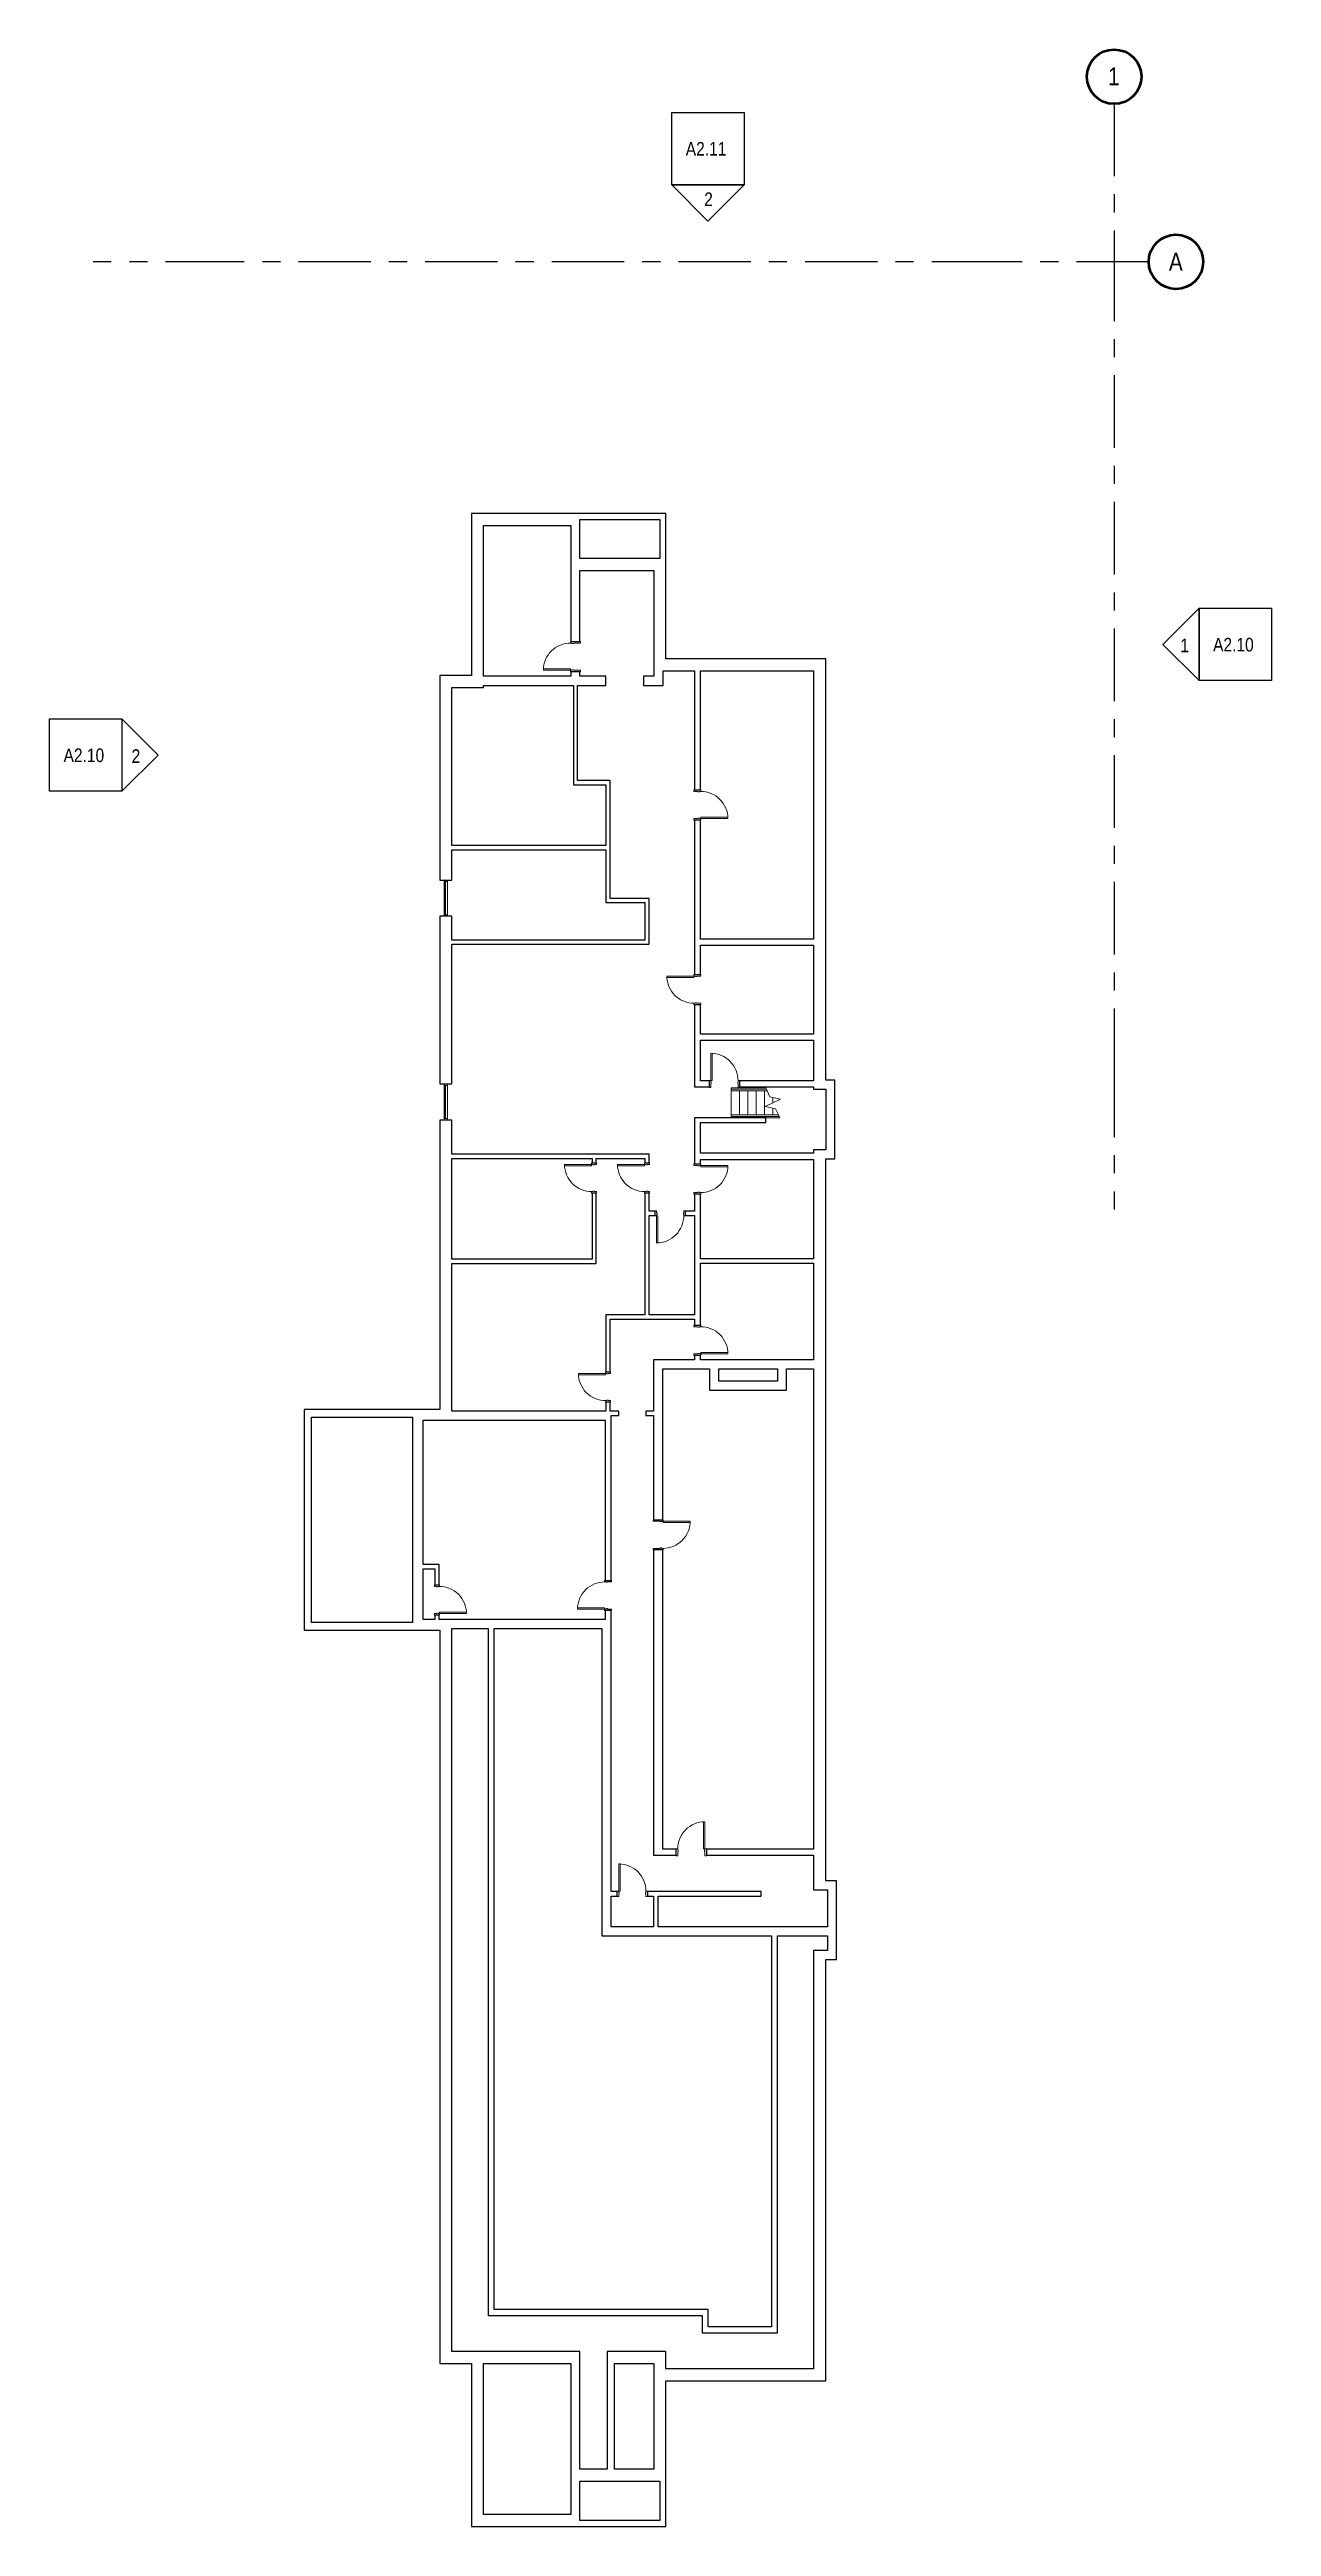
# Model space of a CAD drawing. Header units: inches. Extents: x -142 to 1479, y -1830 to 1455.
import ezdxf

# ---------------------------------------------------------------- set-up
doc = ezdxf.new("R2010")
doc.units = ezdxf.units.IN
doc.header["$MEASUREMENT"] = 0
doc.linetypes.add('Grid Line', pattern=[168, 96, -24, 24, -24])
for name, color, linetype, lineweight in [('A-DOOR', 31, 'Continuous', 9), ('A-DOOR-FRAM', 31, 'Continuous', 15), ('A-FLOR-HRAL', 11, 'Continuous', 9), ('A-GLAZ-CURT', 52, 'Continuous', 9), ('A-GLAZ-CWMG', 51, 'Continuous', 9), ('A-WALL', 113, 'Continuous', 9), ('G-ANNO-SYMB', 111, 'Continuous', 9), ('S-GRID', 1, 'Continuous', 9), ('S-GRID-IDEN', 1, 'Continuous', 50), ('S-STRS', 31, 'Continuous', 9), ('S-STRS-MBND', 31, 'Continuous', 9)]:
    doc.layers.add(name, color=color, linetype=linetype, lineweight=lineweight)
doc.styles.add('Arial Narrow', font='ARIALN.TTF', dxfattribs={"height": 18})
doc.styles.add('Arial Narrow_1', font='ARIALN.TTF', dxfattribs={"height": 24})

# ---------------------------------------------------------------- blocks, each defined once
blk = doc.blocks.new('Door-Single_CE_ - HM Door-2_ HM Frame-5148059-BASEMENT Map Export')
at = {"layer": 'A-DOOR'}
for p, q in [((16.25, -42.5), (16.25, -6.5)), ((16.25, -6.5), (18, -6.5)), ((18, -6.5), (18, -42.5)), ((18, -42.5), (16.25, -42.5))]:
    blk.add_line(p, q, dxfattribs=at)
at = {"layer": 'A-DOOR', "lineweight": 15}
for p, q in [((16.25, -42.5), (16.25, -6.5)), ((18, -6.5), (16.25, -6.5)), ((18, -6.5), (18, -42.5)), ((18, -42.5), (16.25, -42.5))]:
    blk.add_line(p, q, dxfattribs=at)
at = {"layer": 'A-DOOR'}
blk.add_arc((18, -6.5), 36, 179.5, 270, dxfattribs=at)
blk.add_arc((18, -6.5), 36, 179.5, 270, dxfattribs=at)
blk.add_arc((18, -6.5), 36, 179.5, 270, dxfattribs=at)
blk.add_arc((18, -6.5), 36, 179.5, 270, dxfattribs=at)
at = {"layer": 'A-DOOR-FRAM'}
for p, q in [((-20, 6.5), (-18, 6.5)), ((-20, -6.5), (-20, 6.5)), ((-18, 6.5), (-18, -2.75)), ((18, 6.5), (20, 6.5)), ((18, -2.75), (18, 6.5)), ((20, 6.5), (20, -6.5)), ((-18, -6.5), (-20, -6.5)), ((-18, -2.75), (-17.5, -2.75)), ((-18, -4.75), (-18, -6.5)), ((-17.5, -4.75), (-18, -4.75)), ((-17.5, -2.75), (-17.5, -4.75)), ((17.5, -2.75), (18, -2.75)), ((17.5, -4.75), (17.5, -2.75)), ((18, -4.75), (17.5, -4.75)), ((18, -6.5), (18, -4.75)), ((20, -6.5), (18, -6.5))]:
    blk.add_line(p, q, dxfattribs=at)
blk = doc.blocks.new('Door-Single_CE_ - HM Door-2_ HM Frame-5159926-BASEMENT Map Export')
at = {"layer": 'A-DOOR'}
for p, q in [((16.25, -40.5), (16.25, -4.5)), ((16.25, -4.5), (18, -4.5)), ((18, -4.5), (18, -40.5)), ((18, -40.5), (16.25, -40.5))]:
    blk.add_line(p, q, dxfattribs=at)
at = {"layer": 'A-DOOR', "lineweight": 15}
for p, q in [((16.25, -40.5), (16.25, -4.5)), ((18, -4.5), (16.25, -4.5)), ((18, -4.5), (18, -40.5)), ((18, -40.5), (16.25, -40.5))]:
    blk.add_line(p, q, dxfattribs=at)
at = {"layer": 'A-DOOR'}
blk.add_arc((18, -4.5), 36, 179.5, 270, dxfattribs=at)
blk.add_arc((18, -4.5), 36, 179.5, 270, dxfattribs=at)
blk.add_arc((18, -4.5), 36, 179.5, 270, dxfattribs=at)
blk.add_arc((18, -4.5), 36, 179.5, 270, dxfattribs=at)
at = {"layer": 'A-DOOR-FRAM'}
for p, q in [((-20, 4.5), (-18, 4.5)), ((-20, -4.5), (-20, 4.5)), ((-18, 4.5), (-18, -0.75)), ((18, 4.5), (20, 4.5)), ((18, -0.75), (18, 4.5)), ((20, 4.5), (20, -4.5)), ((-18, -4.5), (-20, -4.5)), ((-18, -0.75), (-17.5, -0.75)), ((-18, -2.75), (-18, -4.5)), ((-17.5, -2.75), (-18, -2.75)), ((-17.5, -0.75), (-17.5, -2.75)), ((17.5, -0.75), (18, -0.75)), ((17.5, -2.75), (17.5, -0.75)), ((18, -2.75), (17.5, -2.75)), ((18, -4.5), (18, -2.75)), ((20, -4.5), (18, -4.5))]:
    blk.add_line(p, q, dxfattribs=at)
blk = doc.blocks.new('Door-Single_CE_ - HM Door-2_ HM Frame-5159965-BASEMENT Map Export')
at = {"layer": 'A-DOOR'}
for p, q in [((18, 40.5), (16.25, 40.5)), ((16.25, 40.5), (16.25, 4.5)), ((18, 4.5), (18, 40.5)), ((16.25, 4.5), (18, 4.5))]:
    blk.add_line(p, q, dxfattribs=at)
at = {"layer": 'A-DOOR', "lineweight": 15}
for p, q in [((18, 40.5), (16.25, 40.5)), ((16.25, 40.5), (16.25, 4.5)), ((18, 4.5), (18, 40.5)), ((18, 4.5), (16.25, 4.5))]:
    blk.add_line(p, q, dxfattribs=at)
at = {"layer": 'A-DOOR'}
blk.add_arc((18, 4.5), 36, 90, 180.5, dxfattribs=at)
blk.add_arc((18, 4.5), 36, 90, 180.5, dxfattribs=at)
blk.add_arc((18, 4.5), 36, 90, 180.5, dxfattribs=at)
blk.add_arc((18, 4.5), 36, 90, 180.5, dxfattribs=at)
at = {"layer": 'A-DOOR-FRAM'}
for p, q in [((-18, 4.5), (-20, 4.5)), ((-20, 4.5), (-20, -4.5)), ((-18, 2.75), (-18, 4.5)), ((-17.5, 2.75), (-18, 2.75)), ((-18, -4.5), (-18, 0.75)), ((-18, 0.75), (-17.5, 0.75)), ((-17.5, 0.75), (-17.5, 2.75)), ((18, 2.75), (17.5, 2.75)), ((17.5, 2.75), (17.5, 0.75)), ((17.5, 0.75), (18, 0.75)), ((20, 4.5), (18, 4.5)), ((18, 4.5), (18, 2.75)), ((18, 0.75), (18, -4.5)), ((20, -4.5), (20, 4.5)), ((-20, -4.5), (-18, -4.5)), ((18, -4.5), (20, -4.5))]:
    blk.add_line(p, q, dxfattribs=at)
blk = doc.blocks.new('Railing - Railing-5170500-BASEMENT Map Export')
at = {"layer": 'A-FLOR-HRAL'}
for p, q in [((762.1, 42.5), (824.6, 42.5)), ((762.1, 40.5), (762.1, 42.5)), ((762.1, 40.5), (825.5, 40.5)), ((825.5, 40.5), (824.6, 42.5))]:
    blk.add_line(p, q, dxfattribs=at)
blk = doc.blocks.new('Railing - Railing-5170504-BASEMENT Map Export')
at = {"layer": 'A-FLOR-HRAL'}
for p, q in [((762.1, 76.5), (808.7, 76.5)), ((762.1, 74.5), (762.1, 76.5)), ((762.1, 74.5), (809.6, 74.5)), ((809.6, 74.5), (808.7, 76.5))]:
    blk.add_line(p, q, dxfattribs=at)
blk = doc.blocks.new('Door-Single_CE_ - HM Door-2_ HM Frame-5149586-BASEMENT Map Export')
at = {"layer": 'A-DOOR'}
for p, q in [((18, 39.25), (16.25, 39.25)), ((16.25, 39.25), (16.25, 3.25)), ((18, 3.25), (18, 39.25)), ((16.25, 3.25), (18, 3.25))]:
    blk.add_line(p, q, dxfattribs=at)
at = {"layer": 'A-DOOR', "lineweight": 15}
for p, q in [((18, 39.25), (16.25, 39.25)), ((16.25, 39.25), (16.25, 3.25)), ((18, 3.25), (18, 39.25)), ((18, 3.25), (16.25, 3.25))]:
    blk.add_line(p, q, dxfattribs=at)
at = {"layer": 'A-DOOR'}
blk.add_arc((18, 3.25), 36, 90, 180.5, dxfattribs=at)
blk.add_arc((18, 3.25), 36, 90, 180.5, dxfattribs=at)
blk.add_arc((18, 3.25), 36, 90, 180.5, dxfattribs=at)
blk.add_arc((18, 3.25), 36, 90, 180.5, dxfattribs=at)
at = {"layer": 'A-DOOR-FRAM'}
for p, q in [((-18, 3.25), (-20, 3.25)), ((-20, 3.25), (-20, -3.25)), ((-18, 1.5), (-18, 3.25)), ((-17.5, 1.5), (-18, 1.5)), ((-17.5, -0.5), (-17.5, 1.5)), ((18, 1.5), (17.5, 1.5)), ((17.5, 1.5), (17.5, -0.5)), ((20, 3.25), (18, 3.25)), ((18, 3.25), (18, 1.5)), ((20, -3.25), (20, 3.25)), ((-20, -3.25), (-18, -3.25)), ((-18, -3.25), (-18, -0.5)), ((-18, -0.5), (-17.5, -0.5)), ((17.5, -0.5), (18, -0.5)), ((18, -0.5), (18, -3.25)), ((18, -3.25), (20, -3.25))]:
    blk.add_line(p, q, dxfattribs=at)
blk = doc.blocks.new('Door-Single_CE_ - HM Door-2_ HM Frame-5173724-BASEMENT Map Export')
at = {"layer": 'A-DOOR'}
for p, q in [((16.25, -39.5), (16.25, -3.5)), ((16.25, -3.5), (18, -3.5)), ((18, -3.5), (18, -39.5)), ((18, -39.5), (16.25, -39.5))]:
    blk.add_line(p, q, dxfattribs=at)
at = {"layer": 'A-DOOR', "lineweight": 15}
for p, q in [((16.25, -39.5), (16.25, -3.5)), ((18, -3.5), (16.25, -3.5)), ((18, -3.5), (18, -39.5)), ((18, -39.5), (16.25, -39.5))]:
    blk.add_line(p, q, dxfattribs=at)
at = {"layer": 'A-DOOR'}
blk.add_arc((18, -3.5), 36, 179.5, 270, dxfattribs=at)
blk.add_arc((18, -3.5), 36, 179.5, 270, dxfattribs=at)
blk.add_arc((18, -3.5), 36, 179.5, 270, dxfattribs=at)
blk.add_arc((18, -3.5), 36, 179.5, 270, dxfattribs=at)
at = {"layer": 'A-DOOR-FRAM'}
for p, q in [((-20, 3.5), (-18, 3.5)), ((-20, -3.5), (-20, 3.5)), ((-18, 3.5), (-18, 0.25)), ((-18, 0.25), (-17.5, 0.25)), ((-17.5, 0.25), (-17.5, -1.75)), ((17.5, 0.25), (18, 0.25)), ((17.5, -1.75), (17.5, 0.25)), ((18, 3.5), (20, 3.5)), ((18, 0.25), (18, 3.5)), ((20, 3.5), (20, -3.5)), ((-18, -3.5), (-20, -3.5)), ((-18, -1.75), (-18, -3.5)), ((-17.5, -1.75), (-18, -1.75)), ((18, -1.75), (17.5, -1.75)), ((18, -3.5), (18, -1.75)), ((20, -3.5), (18, -3.5))]:
    blk.add_line(p, q, dxfattribs=at)
blk = doc.blocks.new('System Panel - zGlazed-5174595-BASEMENT Map Export')
at = {"layer": 'A-GLAZ-CURT'}
for p, q in [((22, 1.5), (-22, 1.5)), ((-22, 1.5), (-22, 0.5)), ((-22, 0.5), (22, 0.5)), ((22, 0.5), (22, 1.5))]:
    blk.add_line(p, q, dxfattribs=at)
blk = doc.blocks.new('Rectangular Mullion - 4 1_2_ x 2_ Rectangular_CE_-5174594-BASEMENT Map Export')
at = {"layer": 'A-GLAZ-CWMG'}
for p, q in [((381.1, 352), (381.1, 308)), ((385.6, 352), (385.6, 308))]:
    blk.add_line(p, q, dxfattribs=at)
blk = doc.blocks.new('Rectangular Mullion - 4 1_2_ x 2_ Rectangular_CE_-5174596-BASEMENT Map Export')
at = {"layer": 'A-GLAZ-CWMG', "lineweight": 15}
for p, q in [((-2, 2.25), (0, 2.25)), ((-2, -2.25), (-2, 2.25)), ((0, 2.25), (0, -2.25)), ((0, -2.25), (-2, -2.25))]:
    blk.add_line(p, q, dxfattribs=at)
blk = doc.blocks.new('Rectangular Mullion - 4 1_2_ x 2_ Rectangular_CE_-5174597-BASEMENT Map Export')
at = {"layer": 'A-GLAZ-CWMG', "lineweight": 15}
for p, q in [((0, 2.25), (-2, 2.25)), ((-2, 2.25), (-2, -2.25)), ((0, -2.25), (0, 2.25)), ((-2, -2.25), (0, -2.25))]:
    blk.add_line(p, q, dxfattribs=at)
blk = doc.blocks.new('Elevation - Detail Number_CE_-134675-BASEMENT Map Export')
at = {"layer": 'G-ANNO-SYMB', "lineweight": 25}
for p, q in [((-0.25, -0.25), (-0.25, 0.25)), ((-0.25, 0.25), (0.25, 0.25)), ((0.25, 0.25), (0.25, -0.25)), ((0.25, -0.25), (-0.25, -0.25))]:
    blk.add_line(p, q, dxfattribs=at)
blk = doc.blocks.new('Elevation - Detail Number_CE_-46063-BASEMENT Map Export')
at = {"layer": 'G-ANNO-SYMB', "lineweight": 25}
for p, q in [((0, 0.25), (-0.25, 0)), ((0.25, 0), (0, 0.25)), ((-0.25, 0), (0.25, 0))]:
    blk.add_line(p, q, dxfattribs=at)
blk = doc.blocks.new('Grid - Grid Head-Circle_CE_-46466-BASEMENT Map Export')
at = {"layer": 'S-GRID-IDEN'}
blk.add_circle((0, 0), 0.188, dxfattribs=at)

msp = doc.modelspace()

# ---------------------------------------------------------------- linework, layer by layer
at = {"layer": 'A-WALL', "lineweight": 25}
for p, q in [((675.4, 840.3), (417.4, 840.3)), ((417.4, 840.3), (417.4, 625.3)), ((433.4, 824.3), (549.4, 824.3)), ((433.4, 624.3), (433.4, 824.3)), ((549.4, 824.3), (549.4, 670.3)), ((561.4, 780.3), (561.4, 832.3)), ((561.4, 832.3), (667.4, 832.3)), ((667.4, 832.3), (667.4, 780.3)), ((675.4, 647.3), (675.4, 840.3)), ((667.4, 780.3), (561.4, 780.3)), ((561.4, 670.3), (561.4, 764.3)), ((561.4, 764.3), (659.4, 764.3)), ((659.4, 764.3), (659.4, 624.3)), ((549.4, 670.3), (561.4, 670.3)), ((417.4, 625.3), (375.4, 625.3)), ((375.4, 625.3), (375.4, 354)), ((549.4, 624.3), (433.4, 624.3)), ((561.4, 630.3), (549.4, 630.3)), ((549.4, 630.3), (549.4, 624.3)), ((561.4, 624.3), (561.4, 630.3)), ((595.6, 624.3), (561.4, 624.3)), ((595.6, 611.8), (595.6, 624.3)), ((659.4, 624.3), (645.6, 624.3)), ((645.6, 624.3), (645.6, 611.8)), ((671.9, 631.3), (713.1, 631.3)), ((671.9, 611.8), (671.9, 631.3)), ((887.4, 647.3), (675.4, 647.3)), ((713.1, 631.3), (713.1, 473.4)), ((721.1, 631.3), (871.4, 631.3)), ((721.1, 473.4), (721.1, 631.3)), ((871.4, 631.3), (871.4, 275.5)), ((887.4, 88.5), (887.4, 647.3)), ((391.4, 609.3), (433.4, 609.3)), ((391.4, 399.7), (391.4, 609.3)), ((433.4, 609.3), (433.4, 611.8)), ((433.4, 611.8), (552.6, 611.8)), ((552.6, 611.8), (552.6, 480.3)), ((558.1, 611.8), (595.6, 611.8)), ((558.1, 485.8), (558.1, 611.8)), ((645.6, 611.8), (671.9, 611.8)), ((552.6, 480.3), (595.9, 480.3)), ((601.4, 485.8), (558.1, 485.8)), ((595.9, 480.3), (595.9, 399.7)), ((601.4, 329.5), (601.4, 485.8)), ((713.1, 473.4), (721.1, 473.4)), ((713.1, 433.4), (713.1, 228.5)), ((721.1, 433.4), (713.1, 433.4)), ((721.1, 275.5), (721.1, 433.4)), ((595.9, 399.7), (391.4, 399.7)), ((391.4, 354), (391.4, 394.2)), ((391.4, 394.2), (595.9, 394.2)), ((595.9, 394.2), (595.9, 324)), ((375.4, 354), (391.4, 354)), ((653.1, 329.5), (601.4, 329.5)), ((653.1, 268.7), (653.1, 329.5)), ((375.4, 306), (375.4, 83.5)), ((391.4, 306), (375.4, 306)), ((391.4, 274.2), (391.4, 306)), ((595.9, 324), (647.6, 324)), ((647.6, 324), (647.6, 274.2)), ((647.6, 274.2), (391.4, 274.2)), ((391.4, 83.5), (391.4, 268.7)), ((391.4, 268.7), (653.1, 268.7)), ((871.4, 275.5), (721.1, 275.5)), ((721.1, 228.5), (721.1, 267.5)), ((721.1, 267.5), (871.4, 267.5)), ((871.4, 267.5), (871.4, 149.5)), ((713.1, 228.5), (721.1, 228.5)), ((713.1, 188.5), (713.1, 79.5)), ((721.1, 188.5), (713.1, 188.5)), ((721.1, 149.5), (721.1, 188.5)), ((871.4, 149.5), (721.1, 149.5)), ((721.1, 87.5), (721.1, 141.5)), ((721.1, 141.5), (871.4, 141.5)), ((871.4, 141.5), (871.4, 87.5)), ((375.4, 83.5), (391.4, 83.5)), ((713.1, 79.5), (733.1, 79.5)), ((733.1, 87.5), (721.1, 87.5)), ((733.1, 79.5), (733.1, 87.5)), ((871.4, 87.5), (773.1, 87.5)), ((773.1, 87.5), (773.1, 79.5)), ((773.1, 79.5), (871.4, 79.5)), ((871.4, 79.5), (871.4, 76.5)), ((871.4, 76.5), (887.4, 76.5)), ((899.4, 88.5), (887.4, 88.5)), ((887.4, 76.5), (887.4, -4)), ((899.4, -16), (899.4, 88.5)), ((375.4, 35.5), (375.4, -348.4)), ((391.4, 35.5), (375.4, 35.5)), ((391.4, -9.8), (391.4, 35.5)), ((807.9, 38.5), (713.1, 38.5)), ((713.1, 38.5), (713.1, -22.5)), ((807.9, 32.5), (807.9, 38.5)), ((721.1, 32.5), (807.9, 32.5)), ((721.1, -8.5), (721.1, 32.5)), ((653.1, -9.8), (391.4, -9.8)), ((391.4, -148.9), (391.4, -15.3)), ((391.4, -15.3), (577.4, -15.3)), ((577.4, -15.3), (577.4, -21.3)), ((577.4, -21.3), (582.9, -21.3)), ((582.9, -21.3), (582.9, -15.3)), ((582.9, -15.3), (647.6, -15.3)), ((647.6, -15.3), (647.6, -21.3)), ((647.6, -21.3), (653.1, -21.3)), ((653.1, -21.3), (653.1, -9.8)), ((713.1, -22.5), (721.1, -22.5)), ((871.4, -8.5), (721.1, -8.5)), ((721.1, -16.5), (871.4, -16.5)), ((721.1, -22.5), (721.1, -16.5)), ((887.4, -4), (871.4, -4)), ((871.4, -4), (871.4, -8.5)), ((871.4, -16.5), (871.4, -148.5)), ((887.4, -973.3), (887.4, -16)), ((887.4, -16), (899.4, -16)), ((582.9, -61.3), (577.4, -61.3)), ((577.4, -61.3), (577.4, -148.9)), ((582.9, -154.4), (582.9, -61.3)), ((647.6, -61.3), (647.6, -222.9)), ((653.1, -61.3), (647.6, -61.3)), ((653.1, -85.3), (653.1, -61.3)), ((713.1, -62.5), (713.1, -85.3)), ((721.1, -62.5), (713.1, -62.5)), ((721.1, -148.5), (721.1, -62.5)), ((661.1, -85.3), (653.1, -85.3)), ((653.1, -90.8), (661.1, -90.8)), ((653.1, -222.9), (653.1, -90.8)), ((661.1, -90.8), (661.1, -85.3)), ((713.1, -85.3), (701.1, -85.3)), ((701.1, -85.3), (701.1, -90.8)), ((701.1, -90.8), (713.1, -90.8)), ((713.1, -90.8), (713.1, -222.9)), ((577.4, -148.9), (391.4, -148.9)), ((391.4, -350.4), (391.4, -154.4)), ((391.4, -154.4), (582.9, -154.4)), ((871.4, -148.5), (721.1, -148.5)), ((721.1, -236.5), (721.1, -154)), ((721.1, -154), (871.4, -154)), ((871.4, -154), (871.4, -282.5)), ((647.6, -222.9), (595.9, -222.9)), ((595.9, -222.9), (595.9, -298.4)), ((601.4, -228.4), (713.1, -228.4)), ((601.4, -298.4), (601.4, -228.4)), ((713.1, -222.9), (653.1, -222.9)), ((713.1, -228.4), (713.1, -236.5)), ((713.1, -236.5), (721.1, -236.5)), ((713.1, -282.5), (659.1, -282.5)), ((659.1, -282.5), (659.1, -350.4)), ((671.1, -294.5), (733.4, -294.5)), ((671.1, -494.4), (671.1, -294.5)), ((713.1, -276.5), (713.1, -282.5)), ((721.1, -276.5), (713.1, -276.5)), ((721.1, -282.5), (721.1, -276.5)), ((871.4, -282.5), (721.1, -282.5)), ((733.4, -294.5), (733.4, -322.5)), ((745.4, -294.5), (823.4, -294.5)), ((745.4, -310.5), (745.4, -294.5)), ((823.4, -294.5), (823.4, -310.5)), ((835.4, -294.5), (871.4, -294.5)), ((835.4, -322.5), (835.4, -294.5)), ((871.4, -294.5), (871.4, -931.5)), ((595.9, -298.4), (601.4, -298.4)), ((733.4, -322.5), (835.4, -322.5)), ((823.4, -310.5), (745.4, -310.5)), ((375.4, -348.4), (195.4, -348.4)), ((195.4, -348.4), (195.4, -640.9)), ((205.4, -358.4), (339.4, -358.4)), ((205.4, -630.9), (205.4, -358.4)), ((339.4, -358.4), (339.4, -630.9)), ((595.9, -350.4), (391.4, -350.4)), ((595.9, -338.4), (595.9, -350.4)), ((601.4, -338.4), (595.9, -338.4)), ((601.4, -350.4), (601.4, -338.4)), ((612.9, -350.4), (601.4, -350.4)), ((602.6, -574.9), (602.6, -356.4)), ((602.6, -356.4), (612.9, -356.4)), ((612.9, -356.4), (612.9, -350.4)), ((659.1, -350.4), (648.9, -350.4)), ((648.9, -350.4), (648.9, -356.4)), ((648.9, -356.4), (659.1, -356.4)), ((659.1, -356.4), (659.1, -494.4)), ((353.4, -362.4), (594.6, -362.4)), ((353.4, -553.9), (353.4, -362.4)), ((594.6, -362.4), (594.6, -574.9)), ((659.1, -494.4), (671.1, -494.4)), ((374.4, -553.9), (353.4, -553.9)), ((374.4, -580.9), (374.4, -553.9)), ((659.1, -534.4), (659.1, -939.5)), ((671.1, -534.4), (659.1, -534.4)), ((671.1, -931.5), (671.1, -534.4)), ((353.4, -626.9), (353.4, -559.4)), ((353.4, -559.4), (368.9, -559.4)), ((368.9, -559.4), (368.9, -580.9)), ((368.9, -580.9), (374.4, -580.9)), ((594.6, -574.9), (602.6, -574.9)), ((374.4, -620.9), (368.9, -620.9)), ((368.9, -620.9), (368.9, -626.9)), ((374.4, -626.9), (374.4, -620.9)), ((594.6, -614.9), (594.6, -626.9)), ((602.6, -614.9), (594.6, -614.9)), ((602.6, -987.5), (602.6, -614.9)), ((195.4, -640.9), (375.4, -640.9)), ((339.4, -630.9), (205.4, -630.9)), ((368.9, -626.9), (353.4, -626.9)), ((594.6, -626.9), (374.4, -626.9)), ((375.4, -640.9), (375.4, -1613.7)), ((391.4, -638.9), (439.4, -638.9)), ((391.4, -1597.7), (391.4, -638.9)), ((439.4, -638.9), (439.4, -1549.7)), ((447.4, -638.9), (590.6, -638.9)), ((447.4, -1541.7), (447.4, -638.9)), ((590.6, -638.9), (590.6, -1046.5)), ((659.1, -939.5), (689.1, -939.5)), ((689.1, -931.5), (671.1, -931.5)), ((689.1, -939.5), (689.1, -931.5)), ((871.4, -931.5), (729.1, -931.5)), ((729.1, -931.5), (729.1, -939.5)), ((729.1, -939.5), (871.4, -939.5)), ((871.4, -939.5), (871.4, -985.3)), ((871.4, -985.3), (889.9, -985.3)), ((901.9, -973.3), (887.4, -973.3)), ((889.9, -985.3), (889.9, -1034.5)), ((901.9, -1077.8), (901.9, -973.3)), ((610.9, -987.5), (602.6, -987.5)), ((602.6, -1034.5), (602.6, -993.5)), ((602.6, -993.5), (610.9, -993.5)), ((610.9, -993.5), (610.9, -987.5)), ((801.8, -987.5), (650.9, -987.5)), ((650.9, -987.5), (650.9, -993.5)), ((650.9, -993.5), (659.1, -993.5)), ((659.1, -993.5), (659.1, -1034.5)), ((665.1, -993.5), (801.8, -993.5)), ((665.1, -1034.5), (665.1, -993.5)), ((801.8, -993.5), (801.8, -987.5)), ((590.6, -1046.5), (815.4, -1046.5)), ((659.1, -1034.5), (602.6, -1034.5)), ((889.9, -1034.5), (665.1, -1034.5)), ((815.4, -1046.5), (815.4, -1564.7)), ((823.4, -1046.5), (889.9, -1046.5)), ((823.4, -1572.7), (823.4, -1046.5)), ((889.9, -1046.5), (889.9, -1065.8)), ((889.9, -1065.8), (871.4, -1065.8)), ((871.4, -1065.8), (871.4, -1620.7)), ((887.4, -1077.8), (901.9, -1077.8)), ((887.4, -1636.7), (887.4, -1077.8)), ((731.4, -1541.7), (447.4, -1541.7)), ((731.4, -1564.7), (731.4, -1541.7)), ((439.4, -1549.7), (723.4, -1549.7)), ((723.4, -1549.7), (723.4, -1572.7)), ((723.4, -1572.7), (823.4, -1572.7)), ((815.4, -1564.7), (731.4, -1564.7)), ((561.4, -1597.7), (391.4, -1597.7)), ((561.4, -1753.7), (561.4, -1597.7)), ((597.4, -1597.7), (597.4, -1753.7)), ((675.4, -1597.7), (597.4, -1597.7)), ((675.4, -1620.7), (675.4, -1597.7)), ((375.4, -1613.7), (417.4, -1613.7)), ((417.4, -1613.7), (417.4, -1829.7)), ((433.4, -1813.7), (433.4, -1613.7)), ((433.4, -1613.7), (549.4, -1613.7)), ((549.4, -1613.7), (549.4, -1813.7)), ((607.4, -1753.7), (607.4, -1613.7)), ((607.4, -1613.7), (659.4, -1613.7)), ((659.4, -1613.7), (659.4, -1753.7)), ((871.4, -1620.7), (675.4, -1620.7)), ((675.4, -1636.7), (887.4, -1636.7)), ((675.4, -1829.7), (675.4, -1636.7)), ((597.4, -1753.7), (561.4, -1753.7)), ((561.4, -1821.7), (561.4, -1769.7)), ((561.4, -1769.7), (667.4, -1769.7)), ((659.4, -1753.7), (607.4, -1753.7)), ((667.4, -1769.7), (667.4, -1821.7)), ((417.4, -1829.7), (675.4, -1829.7)), ((549.4, -1813.7), (433.4, -1813.7)), ((667.4, -1821.7), (561.4, -1821.7))]:
    msp.add_line(p, q, dxfattribs=at)
at = {"layer": 'S-GRID', "linetype": 'Grid Line', "lineweight": 25}
for p, q in [((1270, 1383.4), (1270, 1191.4)), ((1270, 1191.4), (1270, 109)), ((107.6, 1173.9), (-84.4, 1173.9)), ((1124, 1173.9), (107.6, 1173.9)), ((1316, 1173.9), (1124, 1173.9)), ((1270, 109), (1270, -83))]:
    msp.add_line(p, q, dxfattribs=at)
at = {"layer": 'S-STRS'}
for p, q in [((762.1, 78.5), (762.1, 76.5)), ((762.1, 78.5), (807.8, 78.5)), ((762.1, 74.5), (762.1, 42.5)), ((773.1, 74.5), (773.1, 42.5)), ((784.1, 74.5), (784.1, 42.5)), ((795.1, 74.5), (795.1, 42.5)), ((806.1, 74.5), (806.1, 42.5)), ((762.1, 40.5), (762.1, 38.5)), ((807.9, 38.5), (826.4, 38.5)), ((817.1, 65.7), (817.1, 58.5)), ((817.1, 51.2), (817.1, 42.5))]:
    msp.add_line(p, q, dxfattribs=at)
at = {"layer": 'S-STRS-MBND'}
for p, q in [((808.7, 76.5), (807.8, 78.5)), ((813.3, 66.6), (809.6, 74.5)), ((827.3, 63.2), (813.3, 66.6)), ((806.9, 53.7), (827.3, 63.2)), ((820.9, 50.3), (806.9, 53.7)), ((824.6, 42.5), (820.9, 50.3)), ((826.4, 38.5), (825.5, 40.5))]:
    msp.add_line(p, q, dxfattribs=at)

# ---------------------------------------------------------------- block references
at = {"layer": 'A-DOOR'}
for name, p, rotation in [('Door-Single_CE_ - HM Door-2_ HM Frame-5148059-BASEMENT Map Export', (555.4, 650.3), 269.9999999999999), ('Door-Single_CE_ - HM Door-2_ HM Frame-5159965-BASEMENT Map Export', (717.1, 453.4), 269.9999999999999), ('Door-Single_CE_ - HM Door-2_ HM Frame-5159965-BASEMENT Map Export', (717.1, 208.5), 89.99999999999991), ('Door-Single_CE_ - HM Door-2_ HM Frame-5159926-BASEMENT Map Export', (753.1, 83.5), 180), ('Door-Single_CE_ - HM Door-2_ HM Frame-5149586-BASEMENT Map Export', (580.1, -41.3), 90.0000000000001), ('Door-Single_CE_ - HM Door-2_ HM Frame-5149586-BASEMENT Map Export', (650.4, -41.3), 89.99999999999991), ('Door-Single_CE_ - HM Door-2_ HM Frame-5159926-BASEMENT Map Export', (717.1, -42.5), 89.99999999999991), ('Door-Single_CE_ - HM Door-2_ HM Frame-5149586-BASEMENT Map Export', (681.1, -88), 180), ('Door-Single_CE_ - HM Door-2_ HM Frame-5159965-BASEMENT Map Export', (717.1, -256.5), 269.9999999999999), ('Door-Single_CE_ - HM Door-2_ HM Frame-5149586-BASEMENT Map Export', (598.6, -318.4), 89.99999999999991), ('Door-Single_CE_ - HM Door-2_ HM Frame-5148059-BASEMENT Map Export', (665.1, -514.4), 89.99999999999991), ('Door-Single_CE_ - HM Door-2_ HM Frame-5149586-BASEMENT Map Export', (371.6, -600.9), 269.9999999999999), ('Door-Single_CE_ - HM Door-2_ HM Frame-5159926-BASEMENT Map Export', (598.6, -594.9), 269.9999999999999), ('Door-Single_CE_ - HM Door-2_ HM Frame-5173724-BASEMENT Map Export', (630.9, -990.5), 180)]:
    msp.add_blockref(name, p, dxfattribs=dict(at, rotation=rotation))
msp.add_blockref('Door-Single_CE_ - HM Door-2_ HM Frame-5159965-BASEMENT Map Export', (709.1, -935.5), dxfattribs=at)
at = {"layer": 'A-FLOR-HRAL'}
for name in ['Railing - Railing-5170504-BASEMENT Map Export', 'Railing - Railing-5170500-BASEMENT Map Export']:
    msp.add_blockref(name, (0, 0), dxfattribs=at)
at = {"layer": 'A-GLAZ-CURT', "rotation": 89.99999999999991}
for p in [(383.4, 330), (383.4, 59.5)]:
    msp.add_blockref('System Panel - zGlazed-5174595-BASEMENT Map Export', p, dxfattribs=at)
at = {"layer": 'A-GLAZ-CWMG', "extrusion": (0, 0, -1), "rotation": 90.0000000000001}
for p in [(-383.4, 354), (-383.4, 83.5)]:
    msp.add_blockref('Rectangular Mullion - 4 1_2_ x 2_ Rectangular_CE_-5174596-BASEMENT Map Export', p, dxfattribs=at)
at = {"layer": 'A-GLAZ-CWMG'}
for p in [(0, 0), (0, -270.5)]:
    msp.add_blockref('Rectangular Mullion - 4 1_2_ x 2_ Rectangular_CE_-5174594-BASEMENT Map Export', p, dxfattribs=at)
at = {"layer": 'A-GLAZ-CWMG', "rotation": 269.9999999999999}
for p in [(383.4, 306), (383.4, 35.5)]:
    msp.add_blockref('Rectangular Mullion - 4 1_2_ x 2_ Rectangular_CE_-5174597-BASEMENT Map Export', p, dxfattribs=at)
at = {"layer": 'G-ANNO-SYMB', "lineweight": 25, "xscale": 191.9999999999999, "yscale": 191.9999999999999, "zscale": 191.9999999999999}
for p, rotation in [((731.2, 1324), 269.9999999999995), ((1430.7, 666.4), 269.9999999999998), ((-94.3, 519.7), 269.9999999999995)]:
    msp.add_blockref('Elevation - Detail Number_CE_-134675-BASEMENT Map Export', p, dxfattribs=dict(at, rotation=rotation))
at = {"layer": 'G-ANNO-SYMB', "lineweight": 25, "extrusion": (0, 0, -1), "xscale": 191.9999999999999, "yscale": 191.9999999999999, "zscale": 191.9999999999999, "rotation": 180}
msp.add_blockref('Elevation - Detail Number_CE_-46063-BASEMENT Map Export', (-731.2, 1276), dxfattribs=at)
at = {"layer": 'S-GRID-IDEN', "xscale": 191.9999999999999, "yscale": 191.9999999999999, "zscale": 191.9999999999999}
for p, rotation in [((1270, 1419.4), 180), ((1352, 1173.9), 90.00000000000011)]:
    msp.add_blockref('Grid - Grid Head-Circle_CE_-46466-BASEMENT Map Export', p, dxfattribs=dict(at, rotation=rotation))

# ---------------------------------------------------------------- next in the draw order: texts
at = {"layer": 'G-ANNO-SYMB', "char_height": 18, "attachment_point": 1, "style": 'Arial Narrow', "bg_fill": 3, "box_fill_scale": 1.25, "bg_fill_color": 9, "bg_fill_true_color": 13158600, "bg_fill_transparency": 0}
for s, insert, width in [('A2.11', (701.7, 1332.8), 66.054), ('2', (726.2, 1265.9), 13.938), ('A2.10', (1401.3, 675.1), 66.054), ('A2.10', (-123.7, 528.4), 66.054)]:
    msp.add_mtext(s, dxfattribs=dict(at, insert=insert, width=width))
at = {"layer": 'S-GRID-IDEN', "lineweight": 9, "char_height": 24, "attachment_point": 1, "style": 'Arial Narrow_1', "bg_fill": 3, "box_fill_scale": 1.25, "bg_fill_color": 9, "bg_fill_true_color": 13158600, "bg_fill_transparency": 0}
for s, insert, width in [('1', (1262, 1431.9), 18.786), ('A', (1342.7, 1186.1), 22.422)]:
    msp.add_mtext(s, dxfattribs=dict(at, insert=insert, width=width))

# ---------------------------------------------------------------- next in the draw order: block references
at = {"layer": 'G-ANNO-SYMB', "lineweight": 25, "extrusion": (0, 0, -1), "xscale": 191.9999999999999, "yscale": 191.9999999999999, "zscale": 191.9999999999999, "rotation": 270.0000000000006}
msp.add_blockref('Elevation - Detail Number_CE_-46063-BASEMENT Map Export', (-1382.7, 666.4), dxfattribs=at)
at = {"layer": 'G-ANNO-SYMB', "lineweight": 25, "xscale": 191.9999999999999, "yscale": 191.9999999999999, "zscale": 191.9999999999999, "rotation": 269.9999999999992}
msp.add_blockref('Elevation - Detail Number_CE_-46063-BASEMENT Map Export', (-46.3, 519.7), dxfattribs=at)

# ---------------------------------------------------------------- next in the draw order: texts
at = {"layer": 'G-ANNO-SYMB', "char_height": 18, "width": 13.938, "attachment_point": 1, "style": 'Arial Narrow', "bg_fill": 3, "box_fill_scale": 1.25, "bg_fill_color": 9, "bg_fill_true_color": 13158600, "bg_fill_transparency": 0}
for s, insert in [('1', (1357.8, 674.1)), ('2', (-33.4, 527.4))]:
    msp.add_mtext(s, dxfattribs=dict(at, insert=insert))

doc.saveas('drawing.dxf')
